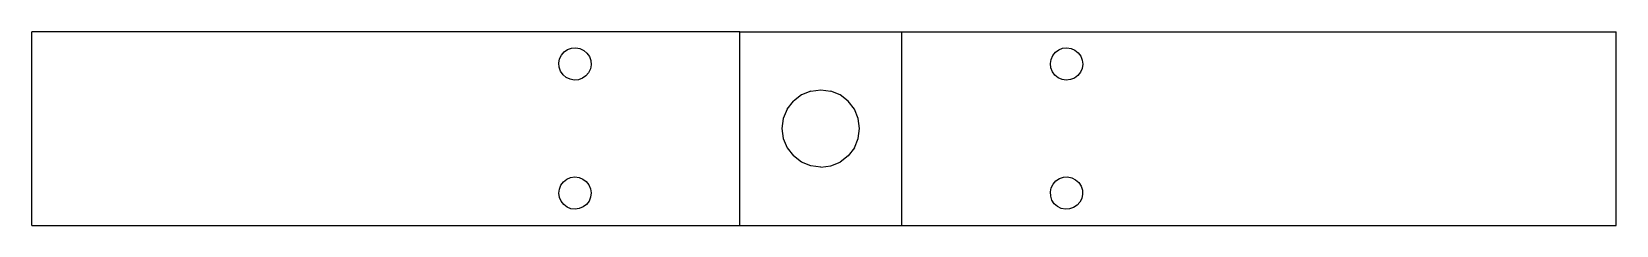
# Model space of a CAD drawing. Extents: x -123 to 123, y 5 to 35.
import ezdxf

# ---------------------------------------------------------------- set-up
doc = ezdxf.new("R2010")
doc.units = 0
doc.header["$MEASUREMENT"] = 0
doc.layers.get('0').update_dxf_attribs({"linetype": 'CONTINUOUS'})

msp = doc.modelspace()

# ---------------------------------------------------------------- linework, layer by layer
for p, q in [((-122.5, 4.97), (-122.5, 34.97)), ((-13, 34.97), (-122.5, 34.97)), ((-13, 34.97), (12, 34.97)), ((-13, 4.97), (-13, 34.97)), ((12, 34.97), (12, 4.97)), ((12, 34.97), (122.5, 34.97)), ((122.5, 4.97), (122.5, 34.97)), ((-40.18, 31.83), (-39.64, 32.2)), ((-39.64, 32.2), (-39.03, 32.42)), ((-39.03, 32.42), (-38.37, 32.47)), ((-38.37, 32.47), (-37.73, 32.35)), ((-37.73, 32.35), (-37.14, 32.07)), ((-37.14, 32.07), (-36.65, 31.65)), ((35.77, 31.78), (36.29, 32.16)), ((36.29, 32.16), (36.9, 32.4)), ((36.9, 32.4), (37.55, 32.47)), ((37.55, 32.47), (38.19, 32.38)), ((38.19, 32.38), (38.79, 32.12)), ((38.79, 32.12), (39.3, 31.71)), ((-41, 30.1), (-40.88, 30.74)), ((-40.94, 29.45), (-41, 30.1)), ((-40.72, 28.83), (-40.94, 29.45)), ((-40.88, 30.74), (-40.6, 31.33)), ((-40.6, 31.33), (-40.18, 31.83)), ((-36.65, 31.65), (-36.28, 31.12)), ((-36.28, 31.12), (-36.06, 30.5)), ((-36, 29.85), (-36.12, 29.21)), ((-36.06, 30.5), (-36, 29.85)), ((35, 30.02), (35.1, 30.67)), ((35.07, 29.37), (35, 30.02)), ((35.1, 30.67), (35.36, 31.26)), ((35.36, 31.26), (35.77, 31.78)), ((39.3, 31.71), (39.69, 31.18)), ((39.69, 31.18), (39.93, 30.58)), ((40, 29.93), (39.9, 29.28)), ((39.93, 30.58), (40, 29.93)), ((-40.35, 28.3), (-40.72, 28.83)), ((-39.86, 27.88), (-40.35, 28.3)), ((-39.27, 27.6), (-39.86, 27.88)), ((-38.63, 27.48), (-39.27, 27.6)), ((-37.97, 27.53), (-38.63, 27.48)), ((-37.36, 27.75), (-37.97, 27.53)), ((-36.82, 28.12), (-37.36, 27.75)), ((-36.4, 28.62), (-36.82, 28.12)), ((-36.12, 29.21), (-36.4, 28.62)), ((35.31, 28.77), (35.07, 29.37)), ((35.7, 28.24), (35.31, 28.77)), ((36.21, 27.83), (35.7, 28.24)), ((36.81, 27.57), (36.21, 27.83)), ((37.45, 27.48), (36.81, 27.57)), ((38.1, 27.55), (37.45, 27.48)), ((38.71, 27.79), (38.1, 27.55)), ((39.23, 28.17), (38.71, 27.79)), ((39.64, 28.69), (39.23, 28.17)), ((39.9, 29.28), (39.64, 28.69)), ((-3.5, 25.17), (-4.74, 24.22)), ((-2.05, 25.77), (-3.5, 25.17)), ((-2.05, 25.77), (-0.5, 25.97)), ((-0.5, 25.97), (1.05, 25.77)), ((2.5, 25.17), (1.05, 25.77)), ((3.74, 24.22), (2.5, 25.17)), ((-5.7, 22.97), (-6.3, 21.53)), ((-5.7, 22.97), (-4.74, 24.22)), ((4.7, 22.97), (3.74, 24.22)), ((5.3, 21.53), (4.7, 22.97)), ((-6.3, 21.53), (-6.5, 19.97)), ((-6.5, 19.97), (-6.3, 18.42)), ((5.5, 19.97), (5.3, 21.53)), ((5.3, 18.42), (5.5, 19.97)), ((-6.3, 18.42), (-5.7, 16.97)), ((4.7, 16.97), (5.3, 18.42)), ((-5.7, 16.97), (-4.74, 15.73)), ((-3.5, 14.78), (-4.74, 15.73)), ((-2.05, 14.18), (-3.5, 14.78)), ((1.05, 14.18), (2.5, 14.78)), ((3.74, 15.73), (2.5, 14.78)), ((4.7, 16.97), (3.74, 15.73)), ((-39.77, 12.13), (-39.17, 12.38)), ((-39.17, 12.38), (-38.52, 12.47)), ((-38.52, 12.47), (-37.87, 12.4)), ((-37.87, 12.4), (-37.27, 12.15)), ((-0.5, 13.97), (-2.05, 14.18)), ((-0.5, 13.97), (1.05, 14.18)), ((36.4, 12.22), (37.02, 12.43)), ((37.02, 12.43), (37.67, 12.47)), ((37.67, 12.47), (38.31, 12.34)), ((38.31, 12.34), (38.9, 12.05)), ((-41, 9.95), (-40.92, 10.6)), ((-40.91, 9.31), (-41, 9.95)), ((-40.92, 10.6), (-40.68, 11.21)), ((-40.68, 11.21), (-40.28, 11.73)), ((-40.28, 11.73), (-39.77, 12.13)), ((-37.27, 12.15), (-36.75, 11.76)), ((-36.75, 11.76), (-36.35, 11.24)), ((-36.35, 11.24), (-36.09, 10.64)), ((-36.09, 10.64), (-36, 10)), ((-36, 10), (-36.08, 9.35)), ((35.01, 10.15), (35.14, 10.79)), ((35.05, 9.5), (35.01, 10.15)), ((35.14, 10.79), (35.43, 11.37)), ((35.43, 11.37), (35.86, 11.86)), ((35.86, 11.86), (36.4, 12.22)), ((38.9, 12.05), (39.39, 11.62)), ((39.39, 11.62), (39.75, 11.07)), ((39.75, 11.07), (39.95, 10.45)), ((39.99, 9.8), (39.86, 9.16)), ((39.95, 10.45), (39.99, 9.8)), ((-40.65, 8.71), (-40.91, 9.31)), ((-40.25, 8.19), (-40.65, 8.71)), ((-39.73, 7.8), (-40.25, 8.19)), ((-39.13, 7.55), (-39.73, 7.8)), ((-38.48, 7.48), (-39.13, 7.55)), ((-37.83, 7.57), (-38.48, 7.48)), ((-37.23, 7.82), (-37.83, 7.57)), ((-36.72, 8.22), (-37.23, 7.82)), ((-36.32, 8.74), (-36.72, 8.22)), ((-36.08, 9.35), (-36.32, 8.74)), ((35.25, 8.88), (35.05, 9.5)), ((35.61, 8.33), (35.25, 8.88)), ((36.1, 7.9), (35.61, 8.33)), ((36.69, 7.61), (36.1, 7.9)), ((37.33, 7.48), (36.69, 7.61)), ((37.98, 7.52), (37.33, 7.48)), ((38.6, 7.73), (37.98, 7.52)), ((39.14, 8.09), (38.6, 7.73)), ((39.57, 8.58), (39.14, 8.09)), ((39.86, 9.16), (39.57, 8.58)), ((-122.5, 4.97), (-13, 4.97)), ((-13, 4.97), (12, 4.97)), ((12, 4.97), (122.5, 4.97))]:
    msp.add_line(p, q)

doc.saveas('drawing.dxf')
